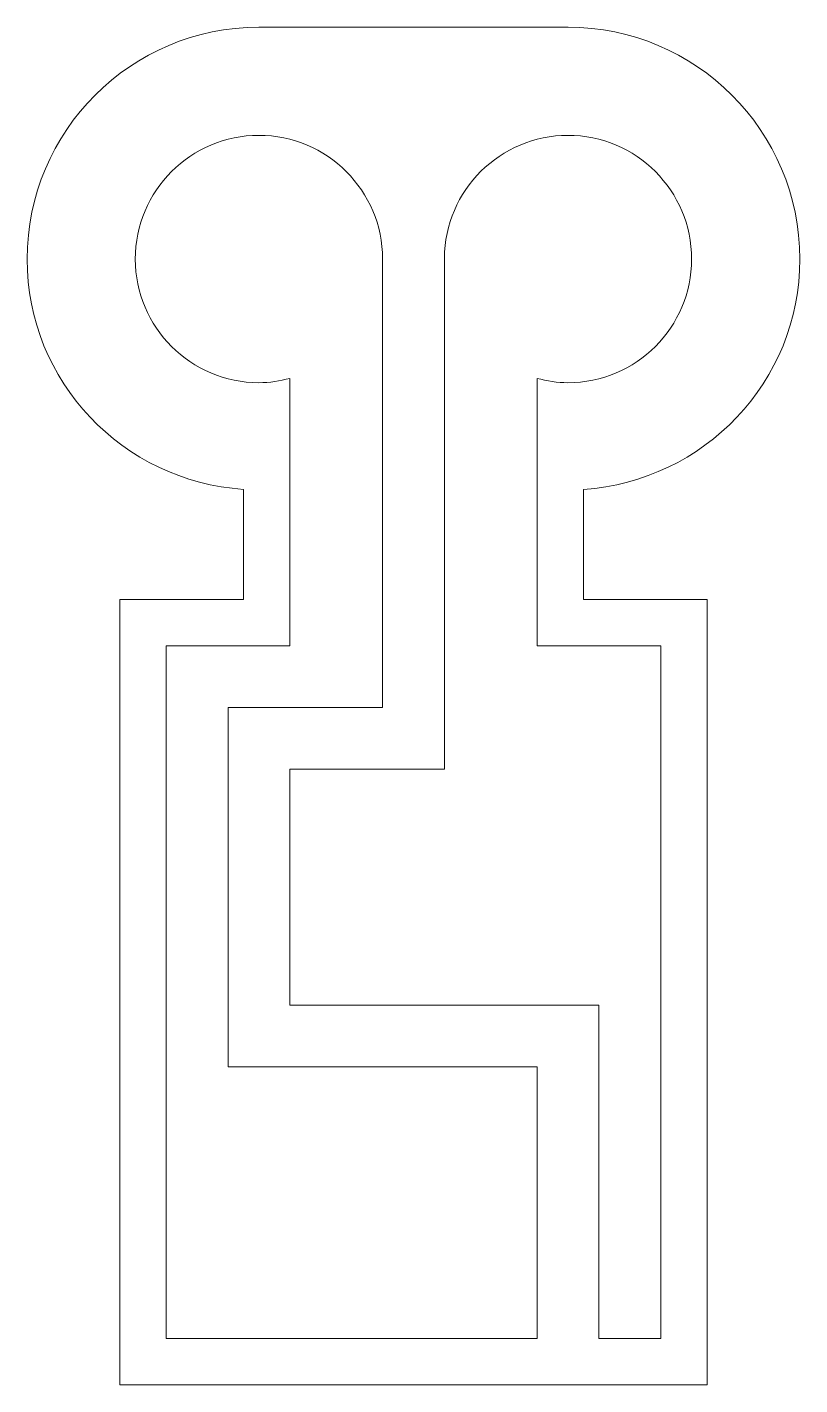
# Model space of a CAD drawing. Header units: millimetres. Extents: x 238.34 to 243.34, y -140.02 to -131.24.
import ezdxf

# ---------------------------------------------------------------- set-up
doc = ezdxf.new("R2010")
doc.units = ezdxf.units.MM
doc.header["$MEASUREMENT"] = 0
doc.layers.add('Calque 1', color=7, linetype='Continuous')

msp = doc.modelspace()

# ---------------------------------------------------------------- linework, layer by layer
at = {"layer": 'Calque 1', "color": 7, "lineweight": 9, "true_color": 0xffffff}
for points, knots in [([(241.8358, -131.2362), (241.8358, -131.2362), (239.8358, -131.2362), (239.8358, -131.2362), (239.0074, -131.2362), (238.3358, -131.9078), (238.3358, -132.7362), (238.3358, -132.7362), (238.3358, -132.7363), (238.3358, -132.7363), (238.3358, -133.5303), (238.9548, -134.1736), (239.7355, -134.2261), (239.7355, -134.2261), (239.7355, -134.9379), (239.7355, -134.9379), (239.7355, -134.9379), (238.9356, -134.9379), (238.9356, -134.9379), (238.9356, -134.9379), (238.9356, -140.0189), (238.9356, -140.0189), (238.9356, -140.0189), (242.7355, -140.0189), (242.7355, -140.0189), (242.7355, -140.0189), (242.7355, -134.9379), (242.7355, -134.9379), (242.7355, -134.9379), (241.9355, -134.9379), (241.9355, -134.9379), (241.9355, -134.9379), (241.9355, -134.2262), (241.9355, -134.2262), (242.7166, -134.1739), (243.3358, -133.5305), (243.3358, -132.7363), (243.3358, -132.7363), (243.3358, -132.7362), (243.3358, -132.7362), (243.3358, -131.9078), (242.6643, -131.2362), (241.8358, -131.2362)], [0, 0, 0, 0, 1, 1, 1, 2, 2, 2, 3, 3, 3, 4, 4, 4, 5, 5, 5, 6, 6, 6, 7, 7, 7, 8, 8, 8, 9, 9, 9, 10, 10, 10, 11, 11, 11, 12, 12, 12, 13, 13, 13, 14, 14, 14, 14]), ([(239.2357, -135.238), (239.2357, -135.238), (239.2357, -139.7188), (239.2357, -139.7188), (239.2357, -139.7188), (241.6354, -139.7188), (241.6354, -139.7188), (241.6354, -139.7188), (241.6354, -137.9622), (241.6354, -137.9622), (241.6354, -137.9622), (239.6357, -137.9622), (239.6357, -137.9622), (239.6357, -137.9622), (239.6357, -135.637), (239.6357, -135.637), (239.6357, -135.637), (240.6358, -135.637), (240.6358, -135.637), (240.6358, -135.637), (240.6358, -132.736), (240.6358, -132.736), (240.6357, -132.295), (240.2768, -131.9362), (239.8357, -131.9362), (239.3948, -131.9362), (239.0358, -132.2951), (239.0358, -132.7363), (239.0358, -133.1774), (239.3948, -133.5364), (239.8357, -133.5364), (239.9051, -133.5364), (239.9713, -133.5247), (240.0355, -133.5081), (240.0355, -133.5081), (240.0355, -135.238), (240.0355, -135.238), (240.0355, -135.238), (239.2357, -135.238), (239.2357, -135.238)], [0, 0, 0, 0, 1, 1, 1, 2, 2, 2, 3, 3, 3, 4, 4, 4, 5, 5, 5, 6, 6, 6, 7, 7, 7, 8, 8, 8, 9, 9, 9, 10, 10, 10, 11, 11, 11, 12, 12, 12, 13, 13, 13, 13]), ([(241.8354, -133.5364), (242.2764, -133.5364), (242.6353, -133.1774), (242.6353, -132.7363), (242.6353, -132.2951), (242.2764, -131.9362), (241.8354, -131.9362), (241.3963, -131.9362), (241.0392, -132.292), (241.0358, -132.7303), (241.0358, -132.7303), (241.0358, -136.037), (241.0358, -136.037), (241.0358, -136.037), (240.0357, -136.037), (240.0357, -136.037), (240.0357, -136.037), (240.0357, -137.5622), (240.0357, -137.5622), (240.0357, -137.5622), (242.0354, -137.5622), (242.0354, -137.5622), (242.0354, -137.5622), (242.0354, -139.7188), (242.0354, -139.7188), (242.0354, -139.7188), (242.4355, -139.7188), (242.4355, -139.7188), (242.4355, -139.7188), (242.4355, -135.238), (242.4355, -135.238), (242.4355, -135.238), (241.6355, -135.238), (241.6355, -135.238), (241.6355, -135.238), (241.6355, -133.508), (241.6355, -133.508), (241.6997, -133.5247), (241.766, -133.5364), (241.8354, -133.5364)], [0, 0, 0, 0, 1, 1, 1, 2, 2, 2, 3, 3, 3, 4, 4, 4, 5, 5, 5, 6, 6, 6, 7, 7, 7, 8, 8, 8, 9, 9, 9, 10, 10, 10, 11, 11, 11, 12, 12, 12, 13, 13, 13, 13])]:
    msp.add_open_spline(points, degree=3, knots=knots, dxfattribs=at)

doc.saveas('drawing.dxf')
